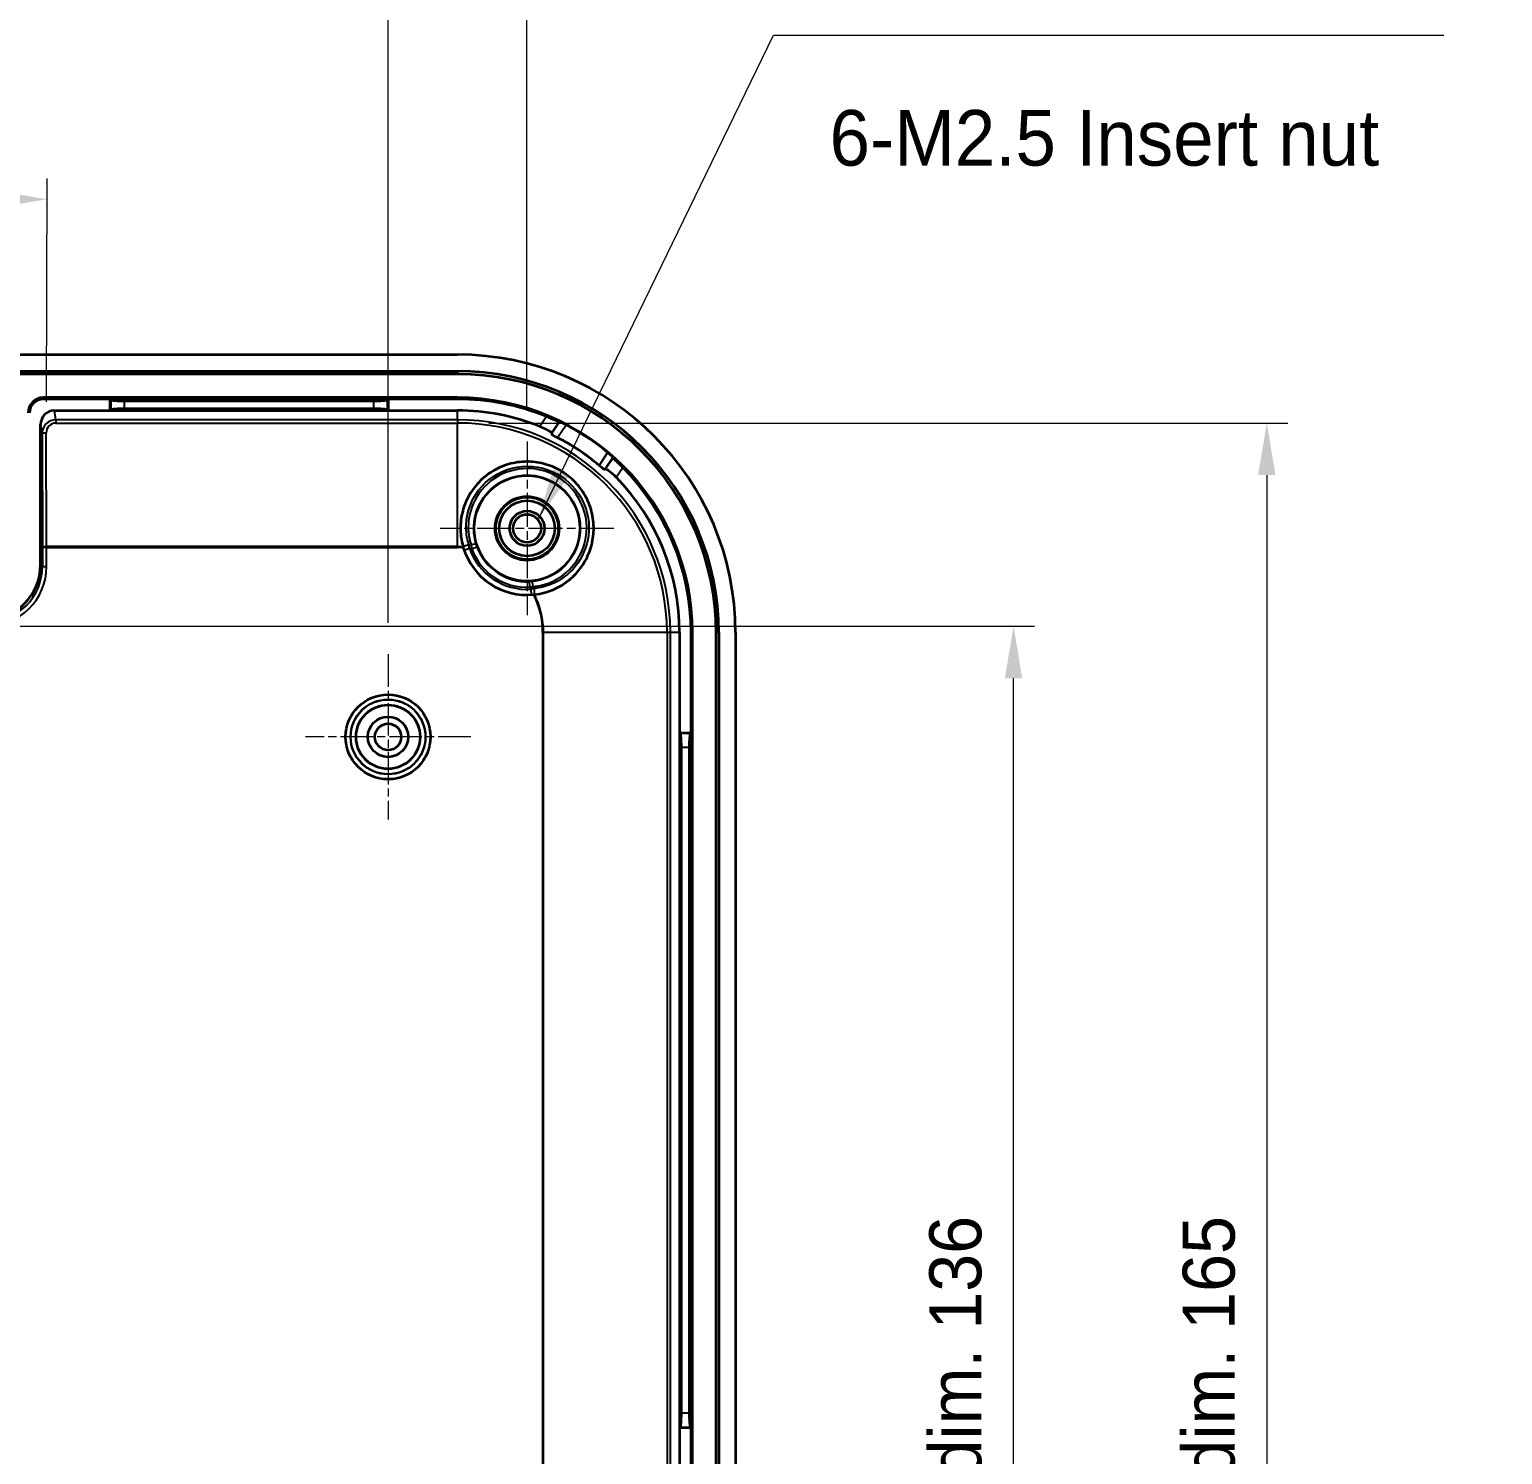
# Model space of a CAD drawing. Header units: millimetres. Extents: x 22 to 2984, y 12 to 577.
# Drawn here: x 1911.6 to 2017.6, y 346.3 to 448.8 of the extents above; entities that cross this region are included whole.
import ezdxf

# ---------------------------------------------------------------- set-up
doc = ezdxf.new("R2010")
doc.units = ezdxf.units.MM
doc.header["$LTSCALE"] = 1.5
doc.linetypes.add('CHAIN', pattern=[0.3543, 0.2362, -0.0295, 0.0591, -0.0295])
doc.layers.get('Defpoints').update_dxf_attribs({"lineweight": 25})
doc.layers.add('Center Mark (ISO)', color=7, linetype='Continuous', lineweight=18, true_color=0x80ffff)
for name, color, linetype, lineweight in [('Dimension (ISO)', 7, 'Continuous', 18), ('Symbol (ISO)', 7, 'Continuous', 18), ('Visible (ISO)', 7, 'Continuous', 35), ('Visible Narrow (ISO)', 7, 'Continuous', 25)]:
    doc.layers.add(name, color=color, linetype=linetype, lineweight=lineweight)
doc.styles.add('Note Text (TK)', font='MS PGothic.ttf')
doc.dimstyles.new('Default - Method 1b (TK)', dxfattribs={"dimscale": 1.5, "dimtxt": 2.5, "dimasz": 2.5, "dimexe": 1, "dimexo": 1.5, "dimgap": 1, "dimtad": 1, "dimtoh": 1, "dimrnd": 1e-08, "dimdsep": 46, "dimtxsty": 'Note Text (TK)', "dimcen": 0.09, "dimdle": 5, "dimclrd": 100, "dimclre": 100, "dimclrt": 7, "dimadec": 1, "dimazin": 1, "dimtfac": 1, "dimtmove": 0, "dimatfit": 3, "dimfxl": 1, "dimtolj": 1, "dimlwd": -1, "dimlwe": -1, "dimarcsym": 0})
doc.dimstyles.new('Default - Method 1b (TK)$7', dxfattribs={"dimscale": 1.5, "dimtxt": 2.5, "dimasz": 2.5, "dimexe": 1, "dimexo": 1.5, "dimgap": 1, "dimtad": 1, "dimtoh": 1, "dimrnd": 1e-08, "dimdsep": 46, "dimtxsty": 'Note Text (TK)', "dimcen": 0.09, "dimdle": 5, "dimclrd": 256, "dimclre": 100, "dimclrt": 7, "dimadec": 1, "dimazin": 1, "dimtfac": 1, "dimtmove": 0, "dimatfit": 3, "dimfxl": 1, "dimtolj": 1, "dimlwd": -1, "dimlwe": -1, "dimarcsym": 0})
doc.dimstyles.get("Standard").update_dxf_attribs({"dimtxt": 0.18, "dimasz": 0.18, "dimexe": 0.18, "dimexo": 0.0625, "dimgap": 0.09, "dimtad": 0, "dimtih": 1, "dimtoh": 1, "dimdec": 4, "dimzin": 0, "dimdsep": 46, "dimtxsty": 'Standard', "dimcen": 0.09, "dimadec": 0, "dimazin": 0, "dimtfac": 1, "dimtdec": 4, "dimtofl": 0, "dimtmove": 0, "dimatfit": 3, "dimfxl": 1, "dimtolj": 1, "dimtzin": 0, "dimarcsym": 0})
doc.dimstyles.new('Standard$0', dxfattribs={"dimtxt": 0.18, "dimasz": 0.18, "dimexe": 0.18, "dimexo": 0.0625, "dimgap": 0.09, "dimtad": 0, "dimtih": 1, "dimtoh": 1, "dimdec": 4, "dimzin": 0, "dimdsep": 46, "dimtxsty": 'Standard', "dimcen": 0.09, "dimadec": 0, "dimazin": 0, "dimtfac": 1, "dimtdec": 4, "dimtofl": 0, "dimtmove": 0, "dimatfit": 3, "dimfxl": 1, "dimtolj": 1, "dimtzin": 0, "dimarcsym": 0})

# ---------------------------------------------------------------- blocks, each defined once
blk = doc.blocks.new('*D54')
at = {"layer": 'Defpoints', "color": 0, "transparency": 16777216}
for p in [(1937.44, 451.44), (1857.44, 403.85), (1937.44, 403.85)]:
    blk.add_point(p, dxfattribs=at)
at = {"layer": 'Dimension (ISO)', "color": 100, "transparency": 16777216}
for p, q in [((1857.44, 406.1), (1857.44, 452.94)), ((1937.44, 406.1), (1937.44, 452.94)), ((1861.19, 451.44), (1933.69, 451.44))]:
    blk.add_line(p, q, dxfattribs=at)
for points in [[(1861.19, 452.07), (1861.19, 450.82), (1857.44, 451.44)], [(1933.69, 452.07), (1933.69, 450.82), (1937.44, 451.44)]]:
    blk.add_solid(points, dxfattribs=at)
at = {"layer": 'Dimension (ISO)', "color": 7, "transparency": 16777216, "insert": (1894.94, 454.82), "char_height": 3.75, "attachment_point": 4, "style": 'Note Text (TK)'}
blk.add_mtext('\\A1;80', dxfattribs=at)
blk = doc.blocks.new('*D55')
at = {"layer": 'Defpoints', "color": 0, "transparency": 16777216}
for p in [(1947.44, 467.1), (1847.44, 419.15), (1947.44, 419.15)]:
    blk.add_point(p, dxfattribs=at)
at = {"layer": 'Dimension (ISO)', "color": 100, "transparency": 16777216}
for p, q in [((1847.44, 421.4), (1847.44, 468.6)), ((1947.44, 421.4), (1947.44, 468.6)), ((1851.19, 467.1), (1943.69, 467.1))]:
    blk.add_line(p, q, dxfattribs=at)
for points in [[(1851.19, 467.73), (1851.19, 466.48), (1847.44, 467.1)], [(1943.69, 467.73), (1943.69, 466.48), (1947.44, 467.1)]]:
    blk.add_solid(points, dxfattribs=at)
at = {"layer": 'Dimension (ISO)', "color": 7, "transparency": 16777216, "insert": (1893.74, 470.48), "char_height": 3.75, "attachment_point": 4, "style": 'Note Text (TK)'}
blk.add_mtext('\\A1;100', dxfattribs=at)
blk = doc.blocks.new('*D58')
at = {"layer": 'Defpoints', "color": 0, "transparency": 16777216}
for p in [(1908.58, 405.87), (1982.45, 405.87), (1908.58, 269.94)]:
    blk.add_point(p, dxfattribs=at)
at = {"layer": 'Dimension (ISO)', "color": 100, "transparency": 16777216}
for p, q in [((1910.83, 405.87), (1983.95, 405.87)), ((1982.45, 273.69), (1982.45, 402.12)), ((1910.83, 269.94), (1983.95, 269.94))]:
    blk.add_line(p, q, dxfattribs=at)
for points in [[(1981.82, 402.12), (1983.07, 402.12), (1982.45, 405.87)], [(1981.82, 273.69), (1983.07, 273.69), (1982.45, 269.94)]]:
    blk.add_solid(points, dxfattribs=at)
at = {"layer": 'Dimension (ISO)', "color": 7, "transparency": 16777216, "insert": (1978.47, 309.45), "char_height": 3.75, "attachment_point": 4, "rotation": 90, "style": 'Note Text (TK)'}
blk.add_mtext('\\A1;有効寸法 / Max dim. 136', dxfattribs=at)
blk = doc.blocks.new('*D59')
at = {"layer": 'Defpoints', "color": 0, "transparency": 16777216}
for p in [(1942.44, 420.48), (1942.44, 255.33), (2000.67, 255.33)]:
    blk.add_point(p, dxfattribs=at)
at = {"layer": 'Dimension (ISO)', "color": 100, "transparency": 16777216}
for p, q in [((1944.69, 420.48), (2002.17, 420.48)), ((2000.67, 416.73), (2000.67, 259.08)), ((1944.69, 255.33), (2002.17, 255.33))]:
    blk.add_line(p, q, dxfattribs=at)
for points in [[(2000.04, 416.73), (2001.29, 416.73), (2000.67, 420.48)], [(2000.04, 259.08), (2001.29, 259.08), (2000.67, 255.33)]]:
    blk.add_solid(points, dxfattribs=at)
at = {"layer": 'Dimension (ISO)', "color": 7, "transparency": 16777216, "insert": (1996.7, 309.44), "char_height": 3.75, "attachment_point": 4, "rotation": 90, "style": 'Note Text (TK)'}
blk.add_mtext('\\A1;有効寸法 / Max dim. 165', dxfattribs=at)
blk = doc.blocks.new('*D67')
at = {"layer": 'Defpoints', "color": 0, "transparency": 16777216}
for p in [(1912.91, 436.57), (1882.04, 419.76), (1912.85, 419.76)]:
    blk.add_point(p, dxfattribs=at)
at = {"layer": 'Dimension (ISO)', "color": 100, "transparency": 16777216}
for p, q in [((1882.05, 422.01), (1882.1, 438.18)), ((1912.86, 422.01), (1912.91, 438.07)), ((1885.85, 436.67), (1909.16, 436.58))]:
    blk.add_line(p, q, dxfattribs=at)
for points in [[(1885.85, 437.29), (1885.84, 436.04), (1882.1, 436.68)], [(1909.16, 437.21), (1909.16, 435.96), (1912.91, 436.57)]]:
    blk.add_solid(points, dxfattribs=at)
at = {"layer": 'Dimension (ISO)', "color": 7, "transparency": 16777216, "insert": (1895.44, 440.01), "char_height": 3.75, "attachment_point": 4, "rotation": 359.8, "style": 'Note Text (TK)'}
blk.add_mtext('\\A1;31', dxfattribs=at)
blk = doc.blocks.new('*D133')
at = {"color": 0, "linetype": 'ByBlock', "lineweight": -2, "transparency": 16777216}
for p, q in [((1536.88, 401.77), (1536.22, 400.1)), ((1538.68, 401.77), (1536.88, 401.77)), ((2455.07, 239.26), (2455.07, 248.48)), ((2456.87, 248.3), (2463.63, 248.3)), ((2480.47, 248.3), (2473.71, 248.3)), ((2482.27, 239.26), (2482.27, 248.48))]:
    blk.add_line(p, q, dxfattribs=at)
at = {"color": 0, "lineweight": -2, "transparency": 16777216}
for p, q in [((1534.16, 395.1), (1534.34, 395.1)), ((1534.25, 395.01), (1534.25, 395.19))]:
    blk.add_line(p, q, dxfattribs=at)
at = {"color": 0, "transparency": 16777216}
for points in [[(1535.94, 400.21), (1536.5, 399.99), (1535.56, 398.42)], [(2456.87, 248.6), (2456.87, 248), (2455.07, 248.3)], [(2480.47, 248.6), (2480.47, 248), (2482.27, 248.3)]]:
    blk.add_solid(points, dxfattribs=at)
at = {"layer": 'Defpoints', "color": 0, "transparency": 16777216}
for p in [(1535.56, 398.42), (1532.94, 391.78), (2482.27, 248.3), (2455.07, 239.2), (2482.27, 239.2)]:
    blk.add_point(p, dxfattribs=at)
at = {"color": 0, "transparency": 16777216, "char_height": 1.8, "attachment_point": 5}
for s, insert in [('\\A1;∅7.1400', (1543.57, 401.77)), ('\\A1;27.2000', (2468.67, 248.3))]:
    blk.add_mtext(s, dxfattribs=dict(at, insert=insert))

msp = doc.modelspace()

# ---------------------------------------------------------------- linework, layer by layer
at = {"layer": 'Center Mark (ISO)', "linetype": 'CHAIN', "ltscale": 6.945024}
for p, q in [((1947.44342, 419.15314), (1947.44342, 406.653)), ((1953.69349, 412.90307), (1941.19335, 412.90307))]:
    msp.add_line(p, q, dxfattribs=at)
at = {"layer": 'Center Mark (ISO)', "linetype": 'CHAIN', "ltscale": 6.611584}
for p, q in [((1937.44342, 403.85307), (1937.44342, 391.95307)), ((1943.39342, 397.90307), (1931.49342, 397.90307))]:
    msp.add_line(p, q, dxfattribs=at)
at = {"layer": 'Visible (ISO)'}
for p, q in [((1852.44342, 425.40307), (1942.44342, 425.40307)), ((1852.44342, 424.20307), (1942.44342, 424.20307)), ((1942.44342, 424.00028), (1852.44342, 424.00028)), ((1942.44342, 422.30434), (1912.64342, 422.30434)), ((1917.44342, 422.20307), (1912.64342, 422.20307)), ((1937.44342, 422.20307), (1917.44342, 422.20307)), ((1917.44342, 422.20307), (1917.49479, 422.1517)), ((1917.44342, 421.37845), (1917.44342, 422.20307)), ((1918.49098, 422.07184), (1936.39586, 422.07184)), ((1937.44342, 422.20307), (1937.39205, 422.1517)), ((1942.44342, 422.20307), (1937.44342, 422.20307)), ((1937.44342, 422.20307), (1937.44342, 421.37845)), ((1913.44165, 421.37845), (1917.44342, 421.37845)), ((1917.44342, 421.37845), (1917.49479, 421.42982)), ((1917.44342, 421.37845), (1937.44342, 421.37845)), ((1936.39586, 421.50969), (1918.49098, 421.50969)), ((1937.44342, 421.37845), (1937.39205, 421.42982)), ((1937.44342, 421.37845), (1942.44342, 421.37845)), ((1912.44342, 410.30246), (1912.44342, 420.37424)), ((1949.23665, 419.73929), (1949.78048, 420.55504)), ((1949.78048, 420.55504), (1949.7883, 420.56677)), ((1953.60791, 418.00342), (1953.06408, 417.18767)), ((1953.61573, 418.01515), (1953.60791, 418.00342)), ((1958.4188, 405.40307), (1958.4188, 398.20307)), ((1959.24342, 398.20307), (1959.24342, 405.40307)), ((1959.34469, 270.40307), (1959.34469, 405.40307)), ((1961.04063, 270.40307), (1961.04063, 405.40307)), ((1961.24342, 405.40307), (1961.24342, 270.40307)), ((1962.44342, 405.40307), (1962.44342, 270.40307)), ((1958.4188, 398.20307), (1958.47017, 398.1517)), ((1958.4188, 398.20307), (1958.4188, 348.20307)), ((1958.4188, 398.20307), (1959.24342, 398.20307)), ((1959.24342, 398.20307), (1959.19205, 398.1517)), ((1959.24342, 348.20307), (1959.24342, 398.20307)), ((1958.55004, 349.25063), (1958.55004, 397.1555)), ((1959.11219, 397.1555), (1959.11219, 349.25063)), ((1958.4188, 348.20307), (1958.47017, 348.25444)), ((1959.24342, 348.20307), (1958.4188, 348.20307)), ((1958.4188, 348.20307), (1958.4188, 341.20307)), ((1959.24342, 348.20307), (1959.19205, 348.25444)), ((1959.24342, 341.20307), (1959.24342, 348.20307))]:
    msp.add_line(p, q, dxfattribs=at)
for centre, radius in [((1947.44342, 412.90307), 3.8), ((1947.44342, 412.90307), 2.3), ((1947.44342, 412.90307), 2.25), ((1947.44342, 412.90307), 2), ((1947.44342, 412.90307), 1.25007), ((1947.44342, 412.90307), 1.0065), ((1937.44342, 397.90307), 3.05), ((1937.44342, 397.90307), 2.3), ((1937.44342, 397.90307), 1.45), ((1937.44342, 397.90307), 0.95)]:
    msp.add_circle(centre, radius, dxfattribs=at)
for centre, radius, start, end in [((1942.44342, 405.40307), 20, 0, 90), ((1942.44342, 405.40307), 18.8, 0, 90), ((1942.44342, 405.40307), 18.59721, 0, 90), ((1912.64342, 421.20307), 1.10127, 90, 180), ((1912.64342, 421.20307), 1, 90, 180), ((1942.44342, 405.40307), 16.90127, 0, 90), ((1942.44342, 405.40307), 16.8, 67.6381213, 90), ((1942.44342, 405.40307), 15.97538, 68.2312244, 90), ((1942.44342, 405.40307), 16.86635, 50.1835811, 62.4362839), ((1942.44342, 405.40307), 15.76427, 49.7534724, 62.8663925), ((1942.44342, 405.40307), 15.97538, 0, 44.3886405), ((1942.44342, 405.40307), 16.8, 0, 44.9817436), ((1947.44342, 412.90307), 4.7911, 196.8696891, 275.7501758)]:
    msp.add_arc(centre, radius, start, end, dxfattribs=at)
for centre, major_axis, ratio, start_param, end_param in [((1918.49098, 422.15932), (-1, 0), 0.087488664, 0.087266463, 1.570796327), ((1936.39586, 422.15932), (-1, 0), 0.087488664, 1.570796327, 3.054326191), ((1913.44357, 420.3723), (-0.15617, 0.99411), 0.993734207, 6.128324006, 7.697193035), ((1918.49098, 421.4222), (1, 0), 0.087488664, 1.570796327, 3.054326191), ((1936.39586, 421.4222), (1, 0), 0.087488664, 0.087266463, 1.570796327), ((1908.44281, 410.30368), (2.82929, -2.82929), 0.99969546, 5.497939437, 7.068431177), ((1958.46255, 397.1555), (0, -1), 0.087488664, 1.570796327, 3.054326191), ((1959.19968, 397.1555), (0, 1), 0.087488664, 0.087266463, 1.570796327), ((1958.46255, 349.25063), (0, -1), 0.087488664, 0.087266463, 1.570796327), ((1959.19968, 349.25063), (0, 1), 0.087488664, 1.570796327, 3.054326191)]:
    msp.add_ellipse(centre, major_axis=major_axis, ratio=ratio, start_param=start_param, end_param=end_param, dxfattribs=at)
for points, knots in [([(1949.78048, 420.55504), (1949.77805, 420.5514), (1949.7533, 420.55833), (1949.65786, 420.59456), (1949.5865, 420.62408), (1949.42146, 420.69359), (1949.3162, 420.73845), (1949.08527, 420.83592), (1948.95959, 420.88845), (1948.83937, 420.93793), (1948.83722, 420.93881), (1948.83507, 420.9397)], [0.3055549665, 0.3055549665, 0.3055549665, 0.3055549665, 0.3427157131, 0.3427157131, 0.3803534392, 0.3803534392, 0.4186565601, 0.4186565601, 0.456959681, 0.456959681, 0.4576569275, 0.4576569275, 0.4576569275, 0.4576569275]), ([(1948.36808, 420.23922), (1948.48007, 420.1945), (1948.59714, 420.14351), (1948.81797, 420.03806), (1948.92037, 419.98364), (1949.07837, 419.89094), (1949.14438, 419.84665), (1949.22692, 419.77788), (1949.24351, 419.75347), (1949.23753, 419.74085), (1949.23728, 419.74031), (1949.23698, 419.73979), (1949.23665, 419.73929)], [0.4615731589, 0.4615731589, 0.4615731589, 0.4615731589, 0.4974616359, 0.4974616359, 0.5357033075, 0.5357033075, 0.5736428142, 0.5736428142, 0.6115823208, 0.6115823208, 0.6115823208, 0.6131983698, 0.6131983698, 0.6131983698, 0.6131983698]), ([(1950.24807, 420.35503), (1950.24751, 420.35532), (1950.24696, 420.35561), (1950.19032, 420.38516), (1950.13015, 420.41561), (1950.01866, 420.47016), (1949.96735, 420.49428), (1949.88579, 420.5312), (1949.85002, 420.54651), (1949.80203, 420.56512), (1949.78953, 420.56859), (1949.7883, 420.56677)], [0.22635751076, 0.22635751076, 0.22635751076, 0.22635751076, 0.22654499217, 0.22654499217, 0.24552131723, 0.24552131723, 0.2644976423, 0.2644976423, 0.28341378236, 0.28341378236, 0.30209162912, 0.30209162912, 0.30209162912, 0.30209162912]), ([(1949.21173, 419.70191), (1949.21156, 419.70166), (1949.21141, 419.7014), (1949.20832, 419.69487), (1949.21648, 419.68285), (1949.25689, 419.64858), (1949.28913, 419.6263), (1949.36543, 419.5785), (1949.41455, 419.54981), (1949.52133, 419.49065), (1949.57864, 419.46026), (1949.63299, 419.43241)], [0.15130458115, 0.15130458115, 0.15130458115, 0.15130458115, 0.15211498195, 0.15211498195, 0.17092693641, 0.17092693641, 0.18973889086, 0.18973889086, 0.20861210976, 0.20861210976, 0.22685046676, 0.22685046676, 0.22685046676, 0.22685046676]), ([(1947.98583, 408.14274), (1948.48453, 408.19907), (1948.97003, 408.33484), (1949.41183, 408.5333), (1949.77975, 408.69857), (1950.15706, 408.92748), (1950.83216, 409.4834), (1951.12991, 409.81043), (1951.59464, 410.46874), (1951.80232, 410.85581), (1952.10051, 411.67438), (1952.19096, 412.10588), (1952.25789, 412.90971), (1952.24034, 413.35063), (1952.08078, 414.21077), (1951.93872, 414.62998), (1951.58695, 415.35696), (1951.34801, 415.72691), (1950.77507, 416.38467), (1950.44105, 416.67248), (1949.76994, 417.11988), (1949.3758, 417.31751), (1948.54827, 417.5934), (1948.11489, 417.67167), (1947.30853, 417.71678), (1946.86693, 417.68667), (1946.01158, 417.50314), (1945.59783, 417.34974), (1944.88158, 416.9788), (1944.51806, 416.72935), (1943.87714, 416.13926), (1943.59973, 415.79868), (1943.1708, 415.1165), (1942.98344, 414.71588), (1942.72994, 413.8789), (1942.66375, 413.44257), (1942.63944, 412.55523), (1942.70084, 412.05486), (1942.84065, 411.57285)], [2.762202016, 2.762202016, 2.762202016, 2.762202016, 2.910380082, 2.910380082, 2.910380082, 3.033775901, 3.033775901, 3.15717172, 3.15717172, 3.279343622, 3.279343622, 3.401515524, 3.401515524, 3.52338042, 3.52338042, 3.645245316, 3.645245316, 3.766231042, 3.766231042, 3.887216768, 3.887216768, 4.008202494, 4.008202494, 4.12918822, 4.12918822, 4.251053116, 4.251053116, 4.372918012, 4.372918012, 4.495089914, 4.495089914, 4.617261816, 4.617261816, 4.740657635, 4.740657635, 4.864053454, 4.864053454, 5.012231519, 5.012231519, 5.012231519, 5.012231519]), ([(1953.61573, 418.01515), (1953.61694, 418.01699), (1953.60893, 418.02719), (1953.57329, 418.06433), (1953.5454, 418.09146), (1953.47995, 418.15254), (1953.43795, 418.19063), (1953.34472, 418.27257), (1953.29346, 418.3164), (1953.24441, 418.35731), (1953.24393, 418.35771), (1953.24345, 418.35811)], [0.0002382933, 0.0002382933, 0.0002382933, 0.0002382933, 0.01891614006, 0.01891614006, 0.03783228012, 0.03783228012, 0.05680860518, 0.05680860518, 0.07578493025, 0.07578493025, 0.07597241166, 0.07597241166, 0.07597241166, 0.07597241166]), ([(1954.3266, 417.27868), (1954.32495, 417.28032), (1954.32331, 417.28197), (1954.2314, 417.37391), (1954.13457, 417.46972), (1953.95578, 417.6454), (1953.87388, 417.72531), (1953.74625, 417.85092), (1953.69155, 417.90543), (1953.6214, 417.9796), (1953.60548, 417.99978), (1953.60791, 418.00342)], [0.1513922137, 0.1513922137, 0.1513922137, 0.1513922137, 0.1520894601, 0.1520894601, 0.1903925811, 0.1903925811, 0.228695702, 0.228695702, 0.2663334281, 0.2663334281, 0.3034941747, 0.3034941747, 0.3034941747, 0.3034941747]), ([(1952.62837, 417.43549), (1952.67498, 417.39604), (1952.72507, 417.35483), (1952.82074, 417.27901), (1952.86612, 417.24471), (1952.93959, 417.19267), (1952.97256, 417.17147), (1953.01974, 417.14735), (1953.03397, 417.14444), (1953.03881, 417.1498), (1953.03899, 417.15004), (1953.03916, 417.1503)], [0.07644371213, 0.07644371213, 0.07644371213, 0.07644371213, 0.09468206913, 0.09468206913, 0.11355528803, 0.11355528803, 0.13236724248, 0.13236724248, 0.15117919694, 0.15117919694, 0.15198959774, 0.15198959774, 0.15198959774, 0.15198959774]), ([(1953.06408, 417.18767), (1953.06441, 417.18817), (1953.06478, 417.18864), (1953.06518, 417.18909), (1953.07453, 417.19946), (1953.10344, 417.19354), (1953.19866, 417.14379), (1953.26493, 417.09989), (1953.41128, 416.9897), (1953.50089, 416.91611), (1953.68316, 416.75282), (1953.77526, 416.66437), (1953.85961, 416.5782)], [0.6099662718, 0.6099662718, 0.6099662718, 0.6099662718, 0.6115823208, 0.6115823208, 0.6115823208, 0.6495218274, 0.6495218274, 0.6874613341, 0.6874613341, 0.7257030057, 0.7257030057, 0.7615914827, 0.7615914827, 0.7615914827, 0.7615914827]), ([(1947.92345, 408.13608), (1947.92703, 408.13644), (1947.93061, 408.1368), (1947.95157, 408.13896), (1947.96883, 408.14082), (1947.98583, 408.14274)], [-0.048578727921, -0.048578727921, -0.048578727921, -0.048578727921, -0.047500234432, -0.047500234432, -0.042273433055, -0.042273433055, -0.042273433055, -0.042273433055])]:
    msp.add_open_spline(points, degree=3, knots=knots, dxfattribs=at)
for points, weights in [([(1949.21173, 419.70191), (1949.22417, 419.72058), (1949.23665, 419.73929)], [1.00000879125, 1.00001103604, 1.00001127071]), ([(1953.06408, 417.18767), (1953.0516, 417.16896), (1953.03916, 417.15029)], [1.00001127043, 1.00001103577, 1.00000879103])]:
    msp.add_rational_spline(points, weights, degree=2, dxfattribs=at)
msp.add_open_spline([(1942.84065, 411.57285), (1942.84641, 411.55301), (1942.85239, 411.53286), (1942.8585, 411.51271)], degree=3, dxfattribs=at)
at = {"layer": 'Visible Narrow (ISO)'}
for p, q in [((1942.44342, 424.20307), (1942.44342, 424.00028)), ((1912.64342, 422.20307), (1912.64342, 422.30434)), ((1917.49479, 422.1517), (1917.49479, 421.42982)), ((1918.49098, 421.50969), (1918.49098, 422.07184)), ((1936.39586, 422.07184), (1936.39586, 421.50969)), ((1937.39205, 421.42982), (1937.39205, 422.1517)), ((1942.44342, 422.20307), (1942.44342, 422.30434)), ((1913.54559, 420.71681), (1913.44165, 421.37845)), ((1942.44342, 420.71681), (1942.44342, 421.37845)), ((1948.83507, 420.9397), (1948.36808, 420.23922)), ((1912.44342, 420.37424), (1912.54938, 419.69972)), ((1912.87787, 411.58563), (1912.84934, 419.75856)), ((1913.54559, 420.71681), (1913.54559, 420.47748)), ((1942.44342, 420.71681), (1913.54559, 420.71681)), ((1913.54559, 420.47748), (1942.44342, 420.47748)), ((1942.44342, 420.71681), (1942.44342, 420.47748)), ((1942.44342, 411.58563), (1942.44342, 420.47748)), ((1949.63299, 419.43241), (1950.24807, 420.35503)), ((1912.54938, 419.69972), (1912.57792, 411.52679)), ((1953.24345, 418.35811), (1952.62837, 417.43549)), ((1953.85961, 416.5782), (1954.3266, 417.27868)), ((1912.87787, 411.52679), (1912.57792, 411.52679)), ((1912.57792, 411.52679), (1912.57792, 410.16796)), ((1912.87787, 411.52679), (1912.87787, 411.58563)), ((1942.44342, 411.58563), (1912.87787, 411.58563)), ((1912.87787, 410.16796), (1912.87787, 411.52679)), ((1912.87787, 411.52679), (1942.44342, 411.52679)), ((1942.44342, 411.52679), (1942.44342, 411.58563)), ((1942.91915, 411.33609), (1943.29712, 411.467)), ((1943.4648, 411.44102), (1943.84025, 411.57898)), ((1912.57792, 410.16796), (1912.44342, 410.30246)), ((1912.57792, 410.16796), (1912.87787, 410.16796)), ((1947.60702, 409.0678), (1947.62407, 408.66817)), ((1947.71255, 408.52338), (1947.73708, 408.12414)), ((1948.56715, 405.40307), (1948.56715, 341.73474)), ((1948.56715, 405.40307), (1948.62598, 405.40307)), ((1957.51783, 405.40307), (1948.62598, 405.40307)), ((1948.62598, 341.77824), (1948.62598, 405.40307)), ((1957.75716, 405.40307), (1957.51783, 405.40307)), ((1957.51783, 405.40307), (1957.51783, 270.40307)), ((1958.4188, 405.40307), (1957.75716, 405.40307)), ((1957.75716, 270.40307), (1957.75716, 405.40307)), ((1959.24342, 405.40307), (1959.34469, 405.40307)), ((1961.24342, 405.40307), (1961.04063, 405.40307)), ((1959.19205, 398.1517), (1958.47017, 398.1517)), ((1958.55004, 397.1555), (1959.11219, 397.1555)), ((1959.11219, 349.25063), (1958.55004, 349.25063)), ((1958.47017, 348.25444), (1959.19205, 348.25444))]:
    msp.add_line(p, q, dxfattribs=at)
for radius in [2.70209, 2.67566, 2.32567]:
    msp.add_circle((1937.44342, 397.90307), radius, dxfattribs=at)
for centre, radius, start, end in [((1942.44342, 405.40307), 15.31374, 0, 90), ((1942.44342, 405.40307), 15.07441, 0, 90), ((1942.44342, 405.40307), 6.18256, 86.3161629, 90), ((1942.44342, 405.40307), 6.12373, 86.1134248, 90), ((1947.44342, 412.90307), 4.78795, 199.1035398, 273.5163252), ((1942.44342, 405.40307), 6.37868, 81.263208, 82.7621668), ((1947.44342, 412.90307), 4.38795, 199.1035398, 273.5163252), ((1942.44342, 405.40307), 6.12373, 80.3987331, 81.9863878), ((1947.44342, 412.90307), 4.23875, 200.1772403, 272.4426246), ((1947.44342, 412.90307), 3.83876, 200.1772403, 272.4426246), ((1942.44342, 405.40307), 6.12373, 30.6334771, 32.2211319), ((1942.44342, 405.40307), 6.37868, 29.8576981, 31.356657), ((1942.44342, 405.40307), 6.12373, 0, 26.5064401), ((1942.44342, 405.40307), 6.18256, 0, 26.3037021)]:
    msp.add_arc(centre, radius, start, end, dxfattribs=at)
for centre, major_axis, ratio, start_param, end_param in [((1913.54945, 419.69833), (-0.091, 1.01456), 0.981631135, 6.195928661, 7.764797691), ((1912.84934, 419.69972), (-0.3, -0.00105), 0.196114986, 4.711704341, 6.265386339), ((1913.54945, 419.75717), (-0.06893, 0.7172), 0.971442811, 6.190087798, 7.758956828), ((1912.87787, 411.52679), (-0.3, -0.00105), 0.196114986, 4.711704341, 6.265386339), ((1943.23718, 411.6531), (-0.38332, -0.11431), 0.179945111, 4.633028983, 6.277862431), ((1943.4004, 411.63019), (0.38165, 0.11976), 0.176690973, 0.005319686, 1.484228934), ((1908.57722, 410.16927), (3.04149, -3.04149), 0.99969546, 5.497939437, 7.068431177), ((1908.57722, 410.16927), (2.82942, -2.82942), 0.999649802, 5.497939437, 7.068431177), ((1947.82347, 408.68148), (-0.03624, 0.39836), 0.176690973, 4.798956373, 6.277865621), ((1947.90739, 408.53962), (0.04191, -0.3978), 0.179945111, 0.005322876, 1.650156324)]:
    msp.add_ellipse(centre, major_axis=major_axis, ratio=ratio, start_param=start_param, end_param=end_param, dxfattribs=at)
for points, knots in [([(1947.94968, 408.14187), (1948.42498, 408.19199), (1948.8914, 408.31351), (1950.03057, 408.80029), (1950.65818, 409.2697), (1951.71221, 410.54896), (1952.08381, 411.40295), (1952.31492, 413.20301), (1952.16464, 414.14717), (1951.34332, 415.86014), (1950.64072, 416.6094), (1948.83732, 417.61802), (1947.70774, 417.81122), (1945.5901, 417.45159), (1944.608, 416.91017), (1943.14711, 415.30024), (1942.70319, 414.21105), (1942.63663, 412.57591), (1942.70272, 412.04576), (1942.85375, 411.53916)], [-2.173151995, -2.173151995, -2.173151995, -2.173151995, -2.039568004, -2.039568004, -1.825833619, -1.825833619, -1.575970992, -1.575970992, -1.322084323, -1.322084323, -1.052295872, -1.052295872, -0.75387668, -0.75387668, -0.458832503, -0.458832503, -0.147755475, -0.147755475, 0, 0, 0, 0]), ([(1943.24706, 411.73092), (1943.10619, 412.1955), (1943.04455, 412.68141), (1943.10483, 414.18005), (1943.51466, 415.17816), (1944.86137, 416.65251), (1945.76633, 417.14768), (1947.71735, 417.47377), (1948.75796, 417.2942), (1950.42031, 416.36381), (1951.06848, 415.67375), (1951.82835, 414.09687), (1951.96905, 413.22799), (1951.76194, 411.57166), (1951.42313, 410.78594), (1950.45919, 409.60964), (1949.8845, 409.17834), (1948.84004, 408.73306), (1948.41212, 408.62266), (1947.97542, 408.57868)], [0, 0, 0, 0, 0.147755475, 0.147755475, 0.458832503, 0.458832503, 0.75387668, 0.75387668, 1.052295872, 1.052295872, 1.322084323, 1.322084323, 1.575970992, 1.575970992, 1.825833619, 1.825833619, 2.039568004, 2.039568004, 2.173151995, 2.173151995, 2.173151995, 2.173151995]), ([(1947.89046, 408.7223), (1948.24578, 408.75287), (1948.59563, 408.82881), (1949.88602, 409.286), (1950.7087, 409.9823), (1951.67668, 411.72603), (1951.84591, 412.75089), (1951.48495, 414.67821), (1950.96373, 415.57416), (1949.5251, 416.78293), (1948.65033, 417.13549), (1946.92594, 417.25426), (1946.08321, 417.06156), (1944.64444, 416.24835), (1944.05158, 415.62866), (1943.36974, 414.2988), (1943.20949, 413.62574), (1943.21697, 412.53167), (1943.2836, 412.11095), (1943.41231, 411.70773)], [0, 0, 0, 0, 0.108435959, 0.108435959, 0.418513548, 0.418513548, 0.714760157, 0.714760157, 1.00725517, 1.00725517, 1.275233158, 1.275233158, 1.524240775, 1.524240775, 1.774091342, 1.774091342, 1.980004194, 1.980004194, 2.108699727, 2.108699727, 2.108699727, 2.108699727]), ([(1943.78193, 411.75031), (1943.66748, 412.11517), (1943.60825, 412.4961), (1943.60269, 413.48678), (1943.74694, 414.09635), (1944.36079, 415.30104), (1944.89456, 415.86263), (1946.1904, 416.60073), (1946.94959, 416.77649), (1948.50287, 416.67254), (1949.29072, 416.35571), (1950.58525, 415.26705), (1951.05338, 414.45932), (1951.37392, 412.72128), (1951.2182, 411.79687), (1950.33828, 410.22341), (1949.59234, 409.59481), (1948.4248, 409.17882), (1948.10847, 409.10909), (1947.7876, 409.07986)], [-2.108699727, -2.108699727, -2.108699727, -2.108699727, -1.980004194, -1.980004194, -1.774091342, -1.774091342, -1.524240775, -1.524240775, -1.275233158, -1.275233158, -1.00725517, -1.00725517, -0.714760157, -0.714760157, -0.418513548, -0.418513548, -0.108435959, -0.108435959, 0, 0, 0, 0]), ([(1942.85375, 411.53916), (1942.8638, 411.50545), (1942.8743, 411.47157), (1942.89612, 411.40378), (1942.90745, 411.36987), (1942.91915, 411.33609)], [0, 0, 0, 0, 0.00982895895, 0.00982895895, 0.01965791791, 0.01965791791, 0.01965791791, 0.01965791791]), ([(1943.29712, 411.467), (1943.2882, 411.51079), (1943.27955, 411.55481), (1943.26284, 411.64293), (1943.25478, 411.68702), (1943.24706, 411.73092)], [-0.01965791791, -0.01965791791, -0.01965791791, -0.01965791791, -0.00982895895, -0.00982895895, 0, 0, 0, 0]), ([(1943.41231, 411.70773), (1943.42036, 411.66327), (1943.42879, 411.61866), (1943.44631, 411.52961), (1943.45541, 411.48518), (1943.4648, 411.44102)], [-0.02008866375, -0.02008866375, -0.02008866375, -0.02008866375, -0.01004433187, -0.01004433187, 0, 0, 0, 0]), ([(1943.84025, 411.57898), (1943.82979, 411.60744), (1943.81967, 411.63603), (1943.80021, 411.69323), (1943.79086, 411.72184), (1943.78193, 411.75031)], [0, 0, 0, 0, 0.01004433187, 0.01004433187, 0.02008866375, 0.02008866375, 0.02008866375, 0.02008866375]), ([(1947.7876, 409.07986), (1947.75788, 409.07716), (1947.72788, 409.07478), (1947.6676, 409.07075), (1947.63732, 409.06909), (1947.60702, 409.0678)], [0, 0, 0, 0, 0.01004433187, 0.01004433187, 0.02008866375, 0.02008866375, 0.02008866375, 0.02008866375]), ([(1947.62407, 408.66817), (1947.66845, 408.67648), (1947.71297, 408.68517), (1947.8019, 408.70325), (1947.84632, 408.71263), (1947.89046, 408.7223)], [-0.02008866375, -0.02008866375, -0.02008866375, -0.02008866375, -0.01004433187, -0.01004433187, 0, 0, 0, 0]), ([(1947.97542, 408.57868), (1947.93193, 408.56892), (1947.88813, 408.5594), (1947.80037, 408.54093), (1947.7564, 408.53199), (1947.71255, 408.52338)], [-0.01965791791, -0.01965791791, -0.01965791791, -0.01965791791, -0.00982895895, -0.00982895895, 0, 0, 0, 0]), ([(1947.73708, 408.12414), (1947.77276, 408.12633), (1947.80842, 408.12892), (1947.87939, 408.13484), (1947.91471, 408.13818), (1947.94968, 408.14187)], [0, 0, 0, 0, 0.00982895895, 0.00982895895, 0.01965791791, 0.01965791791, 0.01965791791, 0.01965791791])]:
    msp.add_open_spline(points, degree=3, knots=knots, dxfattribs=at)

# ---------------------------------------------------------------- texts
at = {"layer": 'Symbol (ISO)', "color": 7, "insert": (1969.20996, 440.9657), "char_height": 4, "width": 61.0025295, "attachment_point": 4, "line_spacing_factor": 1.5, "style": 'Note Text (TK)'}
msp.add_mtext('{6-M2.5 Insert nut}', dxfattribs=at)

# ---------------------------------------------------------------- dimensions: what is measured, and where the dimension line sits
dim = msp.add_diameter_dim_2p(p1=(1532.94111, 391.78229), p2=(1535.56205, 398.42385), dimstyle='Standard', override={"dimtxt": 1.8, "dimasz": 1.8, "dimarcsym": 1})
dim.commit()
dim.dimension.update_dxf_attribs({"geometry": '*D133', "text_midpoint": (1543.57353, 401.77253), "dimtype": 163})
dim = msp.add_linear_dim(base=(2482.27299, 248.29525), p1=(2455.07299, 239.19758), p2=(2482.27299, 239.19758), dimstyle='Standard$0', override={"dimtxt": 1.8, "dimasz": 1.8, "dimarcsym": 1})
dim.commit()
dim.dimension.update_dxf_attribs({"geometry": '*D133', "text_midpoint": (2468.67299, 248.29525)})
at = {"layer": 'Dimension (ISO)', "color": 100, "true_color": 0x00ff3f}
for base, p1, p2, angle, override, picture, middle in [((1947.44342, 467.10277), (1847.44342, 419.15314), (1947.44342, 419.15314), 180, {"dimtoh": 0, "dimdec": 2, "dimtp": 0, "dimtm": 0, "dimtdec": 2, "dimtofl": 0, "dimatfit": 1}, '*D55', (1897.44342, 467.10277)), ((1937.44342, 451.44342), (1857.44342, 403.85307), (1937.44342, 403.85307), 180, {"dimtoh": 0, "dimdec": 2, "dimtp": 0, "dimtm": 0, "dimtdec": 2, "dimtofl": 0, "dimatfit": 1}, '*D54', (1897.44342, 451.44342)), ((1912.90803, 436.57136), (1882.0375, 419.75856), (1912.84934, 419.75856), 179.7999805, {"dimtoh": 0, "dimdec": 0, "dimtp": 0, "dimtm": 0, "dimtdec": 2, "dimtofl": 0, "dimatfit": 1}, '*D67', (1897.5023, 436.62515))]:
    dim = msp.add_linear_dim(base=base, p1=p1, p2=p2, angle=angle, dimstyle='Default - Method 1b (TK)', override=override, dxfattribs=at)
    dim.commit()
    dim.dimension.update_dxf_attribs({"geometry": picture, "text_midpoint": middle, "dimtype": 160})
for base, p1, p2, angle, picture, middle in [((2000.66666, 255.32865), (1942.44342, 420.47748), (1942.44342, 255.32865), 270, '*D59', (2000.66666, 337.90307)), ((1982.44626, 405.86862), (1908.57853, 269.93752), (1908.57853, 405.86862), 90, '*D58', (1982.44626, 337.90307))]:
    dim = msp.add_linear_dim(base=base, p1=p1, p2=p2, angle=angle, text='有効寸法 / Max dim. <>', dimstyle='Default - Method 1b (TK)', override={"dimtoh": 0, "dimdec": 0, "dimtp": 0, "dimtm": 0, "dimtdec": 2, "dimtofl": 0, "dimatfit": 1}, dxfattribs=at)
    dim.commit()
    dim.dimension.update_dxf_attribs({"geometry": picture, "text_midpoint": middle, "dimtype": 160})

# ---------------------------------------------------------------- leaders
at = {"layer": 'Symbol (ISO)', "color": 100, "true_color": 0x00ff40, "annotation_type": 0, "has_hookline": 1, "hookline_direction": 0, "text_width": 44.5}
msp.add_leader([(1948.23645, 413.52287), (1965.16389, 448.37373), (1968.91389, 448.37373)], dimstyle='Default - Method 1b (TK)$7', override={"dimgap": 0, "dimtad": 1}, dxfattribs=at)

doc.saveas('drawing.dxf')
